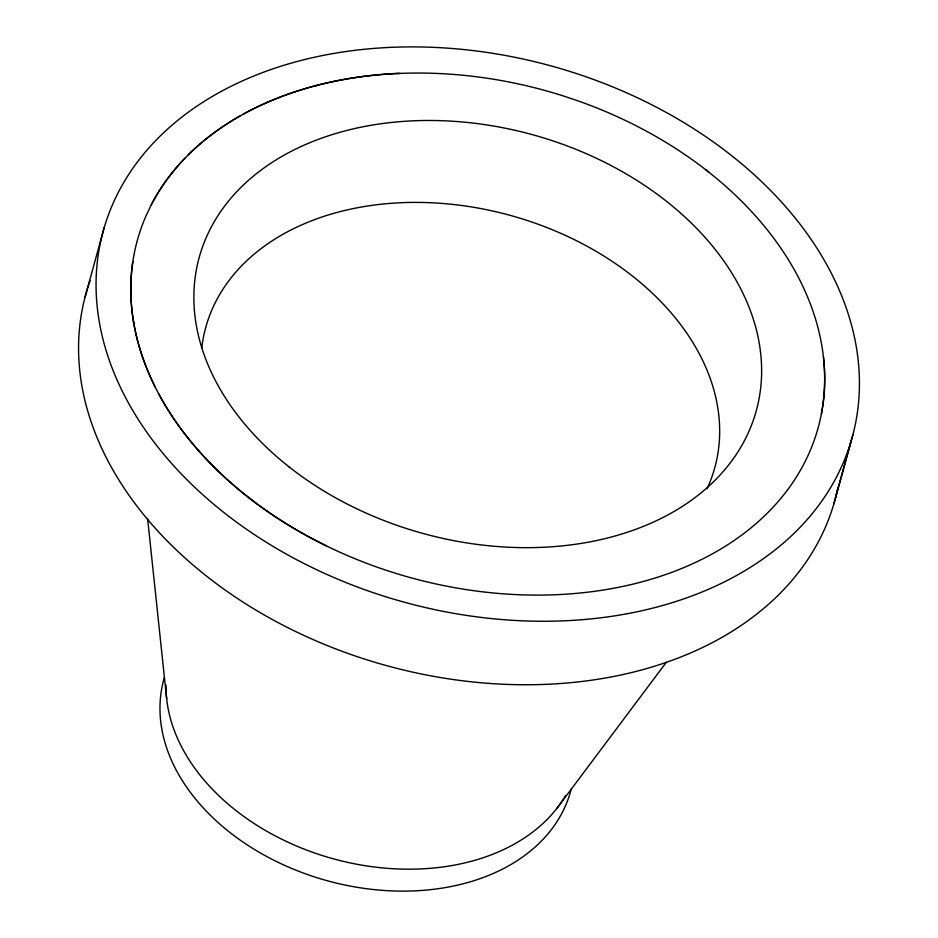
<?xml version="1.0" encoding="UTF-8"?>
<svg xmlns="http://www.w3.org/2000/svg" width="938" height="938" viewBox="0 0 938 938"><rect width="100%" height="100%" fill="white"/><g stroke="black" fill="none" stroke-linecap="round" stroke-linejoin="round"><path stroke-width="1.41" d="M85.018 297.24L104.212 227.582M833.788 504.058L851.282 440.555A388.426 278 15.4 0 0 358.949 49.855A388.426 278 15.4 0 0 222.998 511.808A388.426 278 15.4 0 0 851.282 440.555M835.488 497.902L852.982 434.4M557.184 807.958L666.402 662.169M397.536 73.387A353.239 252.814 15.4 0 0 243.294 114.108L239.94 116.078A353.063 252.685 15.4 0 0 187.706 155.45L184.774 158.44A353.063 252.685 15.4 0 0 151.241 204.883L146 215.892A353.063 252.685 15.4 0 0 155.227 387.148L158.581 393.62A353.45 252.967 15.4 0 0 199.806 452.034L201.881 454.344A353.239 252.814 15.4 0 0 259.767 505.945L262.488 507.904A353.368 252.908 15.4 0 0 326.471 545.928M314.406 86.085L316.387 85.557M397.431 73.516L400.139 73.399M705.763 169.755L708.741 172.088M133.888 323.833L133.489 321.488M823.458 357.19L823.763 360.04A353.403 252.92 15.4 0 1 821.348 414.104M147.594 518.491L166.671 698.74M565.567 795.553A210.968 150.983 15.4 0 1 332.861 858.68A210.968 150.983 15.4 0 1 166.014 684.951M571.301 788.752A210.968 150.983 15.4 0 1 327.819 880.888A210.968 150.983 15.4 0 1 164.302 677.635M158.581 393.62A353.063 252.685 15.4 0 0 735.697 539.397A353.063 252.685 15.4 0 0 579.309 101.327L563.316 95.934A353.063 252.685 15.4 0 0 488.311 78.405L482.367 77.549A353.063 252.685 15.4 0 0 243.235 114.237M155.239 387.136A353.239 252.814 15.4 0 1 132.844 261.538M151.264 204.801A353.239 252.814 15.4 0 1 184.798 158.346M187.741 155.345A353.239 252.814 15.4 0 1 239.976 115.972M837.939 487.326A388.426 278 15.4 0 1 385.881 665.441A388.426 278 15.4 0 1 90.154 280.509M201.74 348.08A264 188.937 15.4 0 1 511.445 215.705A264 188.937 15.4 0 1 707.018 488.815M288.822 466.69A288.892 206.759 15.4 0 0 755.711 412.767A288.892 206.759 15.4 0 0 388.719 122.761A288.892 206.759 15.4 0 0 288.822 466.69"/></g></svg>
